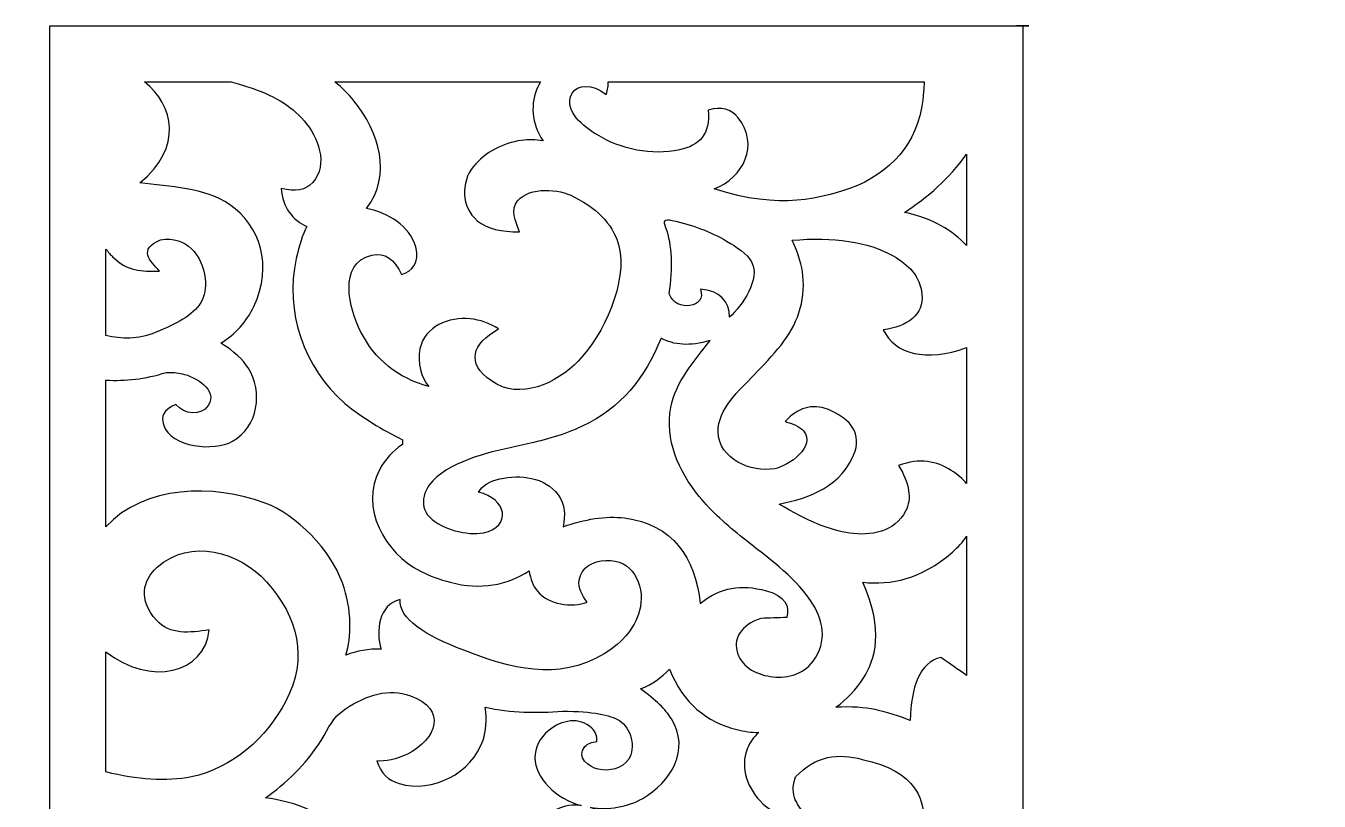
# Model space of a CAD drawing. Header units: centimetres. Extents: x -8.8 to 4.1, y -11 to 10.3.
# Drawn here: x -2.87 to 4.09, y 6.14 to 10.31 of the extents above; entities that cross this region are included whole.
import ezdxf

# ---------------------------------------------------------------- set-up
doc = ezdxf.new("R2010")
doc.units = ezdxf.units.CM
doc.header["$MEASUREMENT"] = 0
doc.layers.add('layer 1', color=7, linetype='Continuous')

msp = doc.modelspace()

# ---------------------------------------------------------------- linework, layer by layer
at = {"layer": 'layer 1', "color": 242, "lineweight": 9}
msp.add_open_spline([(-3.56397, -11.03599), (-3.56397, -11.03599), (-3.56397, 10.31201), (-3.56397, 10.31201), (-3.56397, 10.31201), (-3.85327, 10.31201), (-1.96908, 10.31201), (-8.80026, 10.31201), (-8.80026, 10.31201), (-8.80026, 10.31201), (-8.80026, -11.03599), (-8.80026, -11.03599), (-8.80026, -11.03599), (-6.76214, -11.03599), (-4.49373, -11.03599), (-3.56397, -11.03599)], degree=3, knots=[0, 0, 0, 0, 0.2, 0.2, 0.2, 0.2, 0.4, 0.4, 0.4, 0.4, 0.6, 0.6, 0.6, 0.6, 1, 1, 1, 1], dxfattribs=at)
at = {"layer": 'layer 1', "color": 177}
for points, knots in [([(2.49433, -11.03599), (2.49433, -11.03599), (2.49433, 10.31201), (2.49433, 10.31201), (2.49433, 10.31201), (2.20503, 10.31201), (4.08922, 10.31201), (-2.74196, 10.31201), (-2.74196, 10.31201), (-2.74196, 10.31201), (-2.74196, -11.03599), (-2.74196, -11.03599), (-2.74196, -11.03599), (-0.70384, -11.03599), (1.56457, -11.03599), (2.49433, -11.03599)], [0, 0, 0, 0, 0.2, 0.2, 0.2, 0.2, 0.4, 0.4, 0.4, 0.4, 0.6, 0.6, 0.6, 0.6, 1, 1, 1, 1]), ([(-2.43987, 7.61474), (-2.23372, 7.84077), (-1.86128, 7.84478), (-1.58796, 7.74406), (-1.58796, 7.74406), (-1.41068, 7.67873), (-1.23127, 7.49051), (-1.16693, 7.31249), (-1.16693, 7.31249), (-1.11448, 7.16737), (-1.11831, 7.01989), (-1.14884, 6.92417), (-1.14884, 6.92417), (-1.08888, 6.94555), (-1.02633, 6.95915), (-0.95805, 6.95559), (-0.95805, 6.95559), (-0.98985, 7.0519), (-0.97178, 7.19601), (-0.85704, 7.2227), (-0.85704, 7.2227), (-0.86499, 7.12133), (-0.72286, 7.02891), (-0.51427, 6.94969), (-0.51427, 6.94969), (-0.26074, 6.8534), (-0.01179, 6.77884), (0.24225, 6.9312), (0.24225, 6.9312), (0.34267, 6.99142), (0.41695, 7.07878), (0.43619, 7.18315), (0.43619, 7.18315), (0.45869, 7.3052), (0.39354, 7.44266), (0.25009, 7.43333), (0.25009, 7.43333), (0.18222, 7.42891), (0.11786, 7.40141), (0.10659, 7.32696), (0.10659, 7.32696), (0.10024, 7.28507), (0.12219, 7.24672), (0.15009, 7.20911), (0.15009, 7.20911), (0.06691, 7.17701), (-0.05824, 7.19595), (-0.11639, 7.26602), (-0.11639, 7.26602), (-0.14118, 7.29589), (-0.15492, 7.33376), (-0.16279, 7.37748), (-0.16279, 7.37748), (-0.28188, 7.30114), (-0.41987, 7.27202), (-0.58713, 7.31612), (-0.58713, 7.31612), (-0.64268, 7.33076), (-0.69697, 7.34997), (-0.74701, 7.37544), (-0.74701, 7.37544), (-0.93993, 7.47362), (-1.07645, 7.71656), (-0.96535, 7.92507), (-0.96535, 7.92507), (-0.93742, 7.97749), (-0.89541, 8.02221), (-0.84392, 8.05861), (-0.84392, 8.05861), (-0.84392, 8.06652), (-0.84392, 8.07444), (-0.84392, 8.08235), (-0.84392, 8.08235), (-0.95294, 8.13992), (-1.06032, 8.19978), (-1.15359, 8.27925), (-1.15359, 8.27925), (-1.37415, 8.46717), (-1.47955, 8.77526), (-1.41529, 9.05932), (-1.41529, 9.05932), (-1.39921, 9.13042), (-1.3828, 9.18773), (-1.35906, 9.23154), (-1.35906, 9.23154), (-1.4333, 9.26449), (-1.49037, 9.33471), (-1.49603, 9.43692), (-1.49603, 9.43692), (-1.42207, 9.4153), (-1.36334, 9.42755), (-1.32729, 9.46834), (-1.32729, 9.46834), (-1.23996, 9.56716), (-1.29976, 9.71556), (-1.37354, 9.80136), (-1.37354, 9.80136), (-1.4454, 9.88493), (-1.54706, 9.94297), (-1.67132, 9.98161), (-1.67132, 9.98161), (-1.70147, 9.99108), (-1.73278, 10.00132), (-1.76512, 10.00991), (-1.76512, 10.00991), (-1.76512, 10.00991), (-2.23301, 10.00991), (-2.23301, 10.00991), (-2.23301, 10.00991), (-2.07273, 9.88467), (-2.02538, 9.65683), (-2.25716, 9.46685), (-2.25716, 9.46685), (-2.10011, 9.44465), (-1.907, 9.44214), (-1.77434, 9.34987), (-1.77434, 9.34987), (-1.61037, 9.23582), (-1.53928, 9.02216), (-1.64379, 8.80126), (-1.64379, 8.80126), (-1.68311, 8.71813), (-1.74375, 8.65327), (-1.82151, 8.60309), (-1.82151, 8.60309), (-1.74921, 8.5597), (-1.7032, 8.51548), (-1.67474, 8.47071), (-1.67474, 8.47071), (-1.59288, 8.34196), (-1.62109, 8.15264), (-1.75944, 8.07499), (-1.75944, 8.07499), (-1.85627, 8.02064), (-2.08934, 8.03787), (-2.13048, 8.16553), (-2.13048, 8.16553), (-2.1438, 8.20686), (-2.13382, 8.24359), (-2.06326, 8.2732), (-2.06326, 8.2732), (-2.01992, 8.21844), (-1.92511, 8.21009), (-1.88964, 8.26724), (-1.88964, 8.26724), (-1.83489, 8.35541), (-1.96013, 8.4224), (-2.03024, 8.43862), (-2.03024, 8.43862), (-2.05579, 8.44453), (-2.08395, 8.44719), (-2.11517, 8.44601), (-2.11517, 8.44601), (-2.22929, 8.40974), (-2.33667, 8.39816), (-2.43987, 8.40493), (-2.43987, 8.40493), (-2.43987, 8.40493), (-2.43987, 7.61474), (-2.43987, 7.61474)], [0, 0, 0, 0, 0.0243902, 0.0243902, 0.0243902, 0.0243902, 0.0487805, 0.0487805, 0.0487805, 0.0487805, 0.0731707, 0.0731707, 0.0731707, 0.0731707, 0.097561, 0.097561, 0.097561, 0.097561, 0.1219512, 0.1219512, 0.1219512, 0.1219512, 0.1463415, 0.1463415, 0.1463415, 0.1463415, 0.1707317, 0.1707317, 0.1707317, 0.1707317, 0.195122, 0.195122, 0.195122, 0.195122, 0.2195122, 0.2195122, 0.2195122, 0.2195122, 0.2439024, 0.2439024, 0.2439024, 0.2439024, 0.2682927, 0.2682927, 0.2682927, 0.2682927, 0.2926829, 0.2926829, 0.2926829, 0.2926829, 0.3170732, 0.3170732, 0.3170732, 0.3170732, 0.3414634, 0.3414634, 0.3414634, 0.3414634, 0.3658537, 0.3658537, 0.3658537, 0.3658537, 0.3902439, 0.3902439, 0.3902439, 0.3902439, 0.4146341, 0.4146341, 0.4146341, 0.4146341, 0.4390244, 0.4390244, 0.4390244, 0.4390244, 0.4634146, 0.4634146, 0.4634146, 0.4634146, 0.4878049, 0.4878049, 0.4878049, 0.4878049, 0.5121951, 0.5121951, 0.5121951, 0.5121951, 0.5365854, 0.5365854, 0.5365854, 0.5365854, 0.5609756, 0.5609756, 0.5609756, 0.5609756, 0.5853659, 0.5853659, 0.5853659, 0.5853659, 0.6097561, 0.6097561, 0.6097561, 0.6097561, 0.6341463, 0.6341463, 0.6341463, 0.6341463, 0.6585366, 0.6585366, 0.6585366, 0.6585366, 0.6829268, 0.6829268, 0.6829268, 0.6829268, 0.7073171, 0.7073171, 0.7073171, 0.7073171, 0.7317073, 0.7317073, 0.7317073, 0.7317073, 0.7560976, 0.7560976, 0.7560976, 0.7560976, 0.7804878, 0.7804878, 0.7804878, 0.7804878, 0.804878, 0.804878, 0.804878, 0.804878, 0.8292683, 0.8292683, 0.8292683, 0.8292683, 0.8536585, 0.8536585, 0.8536585, 0.8536585, 0.8780488, 0.8780488, 0.8780488, 0.8780488, 0.902439, 0.902439, 0.902439, 0.902439, 0.9268293, 0.9268293, 0.9268293, 0.9268293, 0.9512195, 0.9512195, 0.9512195, 0.9512195, 1, 1, 1, 1]), ([(-1.03716, 9.32843), (-0.91679, 9.30408), (-0.80739, 9.2365), (-0.7728, 9.12134), (-0.7728, 9.12134), (-0.74808, 9.03902), (-0.79429, 8.98805), (-0.84865, 8.9726), (-0.84865, 8.9726), (-0.88533, 9.05391), (-0.93914, 9.09418), (-1.00847, 9.07742), (-1.00847, 9.07742), (-1.19631, 9.03203), (-1.12906, 8.78572), (-1.06943, 8.66667), (-1.06943, 8.66667), (-0.99244, 8.51298), (-0.86777, 8.4168), (-0.70282, 8.36919), (-0.70282, 8.36919), (-0.74275, 8.41758), (-0.765, 8.49898), (-0.75001, 8.57216), (-0.75001, 8.57216), (-0.7246, 8.69619), (-0.59304, 8.74517), (-0.47899, 8.73428), (-0.47899, 8.73428), (-0.42601, 8.72922), (-0.37533, 8.71038), (-0.32649, 8.68048), (-0.32649, 8.68048), (-0.47076, 8.59897), (-0.50368, 8.49696), (-0.36525, 8.39999), (-0.36525, 8.39999), (-0.21207, 8.29269), (-0.01394, 8.3879), (0.10203, 8.50688), (0.10203, 8.50688), (0.237, 8.64534), (0.37063, 8.93515), (0.32081, 9.12759), (0.32081, 9.12759), (0.29522, 9.22648), (0.22336, 9.31723), (0.07905, 9.39193), (0.07905, 9.39193), (-0.00302, 9.43442), (-0.15624, 9.4478), (-0.22423, 9.37038), (-0.22423, 9.37038), (-0.26516, 9.32378), (-0.23664, 9.2628), (-0.21422, 9.20309), (-0.21422, 9.20309), (-0.3104, 9.20159), (-0.38887, 9.21868), (-0.44142, 9.263), (-0.44142, 9.263), (-0.52821, 9.33621), (-0.53121, 9.46824), (-0.46203, 9.5544), (-0.46203, 9.5544), (-0.39996, 9.6317), (-0.30153, 9.681), (-0.20439, 9.69512), (-0.20439, 9.69512), (-0.16548, 9.70078), (-0.12656, 9.70043), (-0.08765, 9.69303), (-0.08765, 9.69303), (-0.15213, 9.78437), (-0.15567, 9.89784), (-0.11542, 9.98451), (-0.11542, 9.98451), (-0.11135, 9.99327), (-0.10683, 10.00175), (-0.10189, 10.00991), (-0.10189, 10.00991), (-0.10189, 10.00991), (-1.20743, 10.00991), (-1.20743, 10.00991), (-1.20743, 10.00991), (-1.16922, 9.97992), (-1.13541, 9.94613), (-1.10553, 9.90893), (-1.10553, 9.90893), (-0.96828, 9.73802), (-0.89945, 9.51079), (-1.03716, 9.32843)], [0, 0, 0, 0, 0.0416667, 0.0416667, 0.0416667, 0.0416667, 0.0833333, 0.0833333, 0.0833333, 0.0833333, 0.125, 0.125, 0.125, 0.125, 0.1666667, 0.1666667, 0.1666667, 0.1666667, 0.2083333, 0.2083333, 0.2083333, 0.2083333, 0.25, 0.25, 0.25, 0.25, 0.2916667, 0.2916667, 0.2916667, 0.2916667, 0.3333333, 0.3333333, 0.3333333, 0.3333333, 0.375, 0.375, 0.375, 0.375, 0.4166667, 0.4166667, 0.4166667, 0.4166667, 0.4583333, 0.4583333, 0.4583333, 0.4583333, 0.5, 0.5, 0.5, 0.5, 0.5416667, 0.5416667, 0.5416667, 0.5416667, 0.5833333, 0.5833333, 0.5833333, 0.5833333, 0.625, 0.625, 0.625, 0.625, 0.6666667, 0.6666667, 0.6666667, 0.6666667, 0.7083333, 0.7083333, 0.7083333, 0.7083333, 0.75, 0.75, 0.75, 0.75, 0.7916667, 0.7916667, 0.7916667, 0.7916667, 0.8333333, 0.8333333, 0.8333333, 0.8333333, 0.875, 0.875, 0.875, 0.875, 0.9166667, 0.9166667, 0.9166667, 0.9166667, 1, 1, 1, 1]), ([(0.26255, 10.00991), (0.26476, 9.99064), (0.26172, 9.96845), (0.25193, 9.9431), (0.25193, 9.9431), (0.17731, 10.00237), (0.09614, 9.99782), (0.06775, 9.94651), (0.06775, 9.94651), (0.01759, 9.85586), (0.13542, 9.7664), (0.20138, 9.72626), (0.20138, 9.72626), (0.33214, 9.64668), (0.49636, 9.61227), (0.64701, 9.64436), (0.64701, 9.64436), (0.75269, 9.66687), (0.8146, 9.72867), (0.80167, 9.85764), (0.80167, 9.85764), (0.87162, 9.88221), (0.926, 9.8604), (0.96169, 9.81674), (0.96169, 9.81674), (1.07974, 9.67231), (0.99046, 9.49401), (0.8334, 9.43451), (0.8334, 9.43451), (1.19261, 9.31822), (1.4034, 9.38003), (1.60561, 9.45214), (1.60561, 9.45214), (1.81493, 9.54942), (1.94512, 9.70862), (1.95969, 9.95831), (1.95969, 9.95831), (1.96175, 9.97582), (1.9631, 9.99303), (1.96361, 10.00991), (1.96361, 10.00991), (1.96361, 10.00991), (0.26255, 10.00991), (0.26255, 10.00991)], [0, 0, 0, 0, 0.0833333, 0.0833333, 0.0833333, 0.0833333, 0.1666667, 0.1666667, 0.1666667, 0.1666667, 0.25, 0.25, 0.25, 0.25, 0.3333333, 0.3333333, 0.3333333, 0.3333333, 0.4166667, 0.4166667, 0.4166667, 0.4166667, 0.5, 0.5, 0.5, 0.5, 0.5833333, 0.5833333, 0.5833333, 0.5833333, 0.6666667, 0.6666667, 0.6666667, 0.6666667, 0.75, 0.75, 0.75, 0.75, 0.8333333, 0.8333333, 0.8333333, 0.8333333, 1, 1, 1, 1]), ([(2.19223, 9.62132), (2.09685, 9.48728), (1.98237, 9.38823), (1.8579, 9.30749), (1.8579, 9.30749), (2.01647, 9.27421), (2.11562, 9.20792), (2.19223, 9.12911), (2.19223, 9.12911), (2.19223, 9.12911), (2.19223, 9.62132), (2.19223, 9.62132)], [0, 0, 0, 0, 0.25, 0.25, 0.25, 0.25, 0.5, 0.5, 0.5, 0.5, 1, 1, 1, 1]), ([(0.75947, 8.89444), (0.86352, 8.88728), (0.9153, 8.82476), (0.91665, 8.74363), (0.91665, 8.74363), (0.98326, 8.80371), (1.08444, 8.95048), (1.03468, 9.04101), (1.03468, 9.04101), (1.00917, 9.08744), (0.95409, 9.12103), (0.90055, 9.15289), (0.90055, 9.15289), (0.81173, 9.20575), (0.71333, 9.24153), (0.60788, 9.26454), (0.60788, 9.26454), (0.56414, 9.27409), (0.55918, 9.26221), (0.57383, 9.22378), (0.57383, 9.22378), (0.60878, 9.13209), (0.61156, 9.01091), (0.59167, 8.86895), (0.59167, 8.86895), (0.62572, 8.76714), (0.79761, 8.79308), (0.75947, 8.89444)], [0, 0, 0, 0, 0.125, 0.125, 0.125, 0.125, 0.25, 0.25, 0.25, 0.25, 0.375, 0.375, 0.375, 0.375, 0.5, 0.5, 0.5, 0.5, 0.625, 0.625, 0.625, 0.625, 0.75, 0.75, 0.75, 0.75, 1, 1, 1, 1]), ([(-2.43987, 8.644), (-2.35593, 8.62467), (-2.26739, 8.62232), (-2.17463, 8.6606), (-2.17463, 8.6606), (-2.11387, 8.68567), (-2.06476, 8.70864), (-2.02594, 8.73203), (-2.02594, 8.73203), (-1.94132, 8.78301), (-1.89343, 8.84755), (-1.90631, 8.95136), (-1.90631, 8.95136), (-1.92211, 9.07866), (-2.0058, 9.18329), (-2.14636, 9.15962), (-2.14636, 9.15962), (-2.26771, 9.10836), (-2.20411, 9.0494), (-2.1514, 8.9909), (-2.1514, 8.9909), (-2.25399, 8.9909), (-2.32073, 8.98952), (-2.40204, 9.06696), (-2.40204, 9.06696), (-2.41482, 9.07914), (-2.42744, 9.09339), (-2.43987, 9.11028), (-2.43987, 9.11028), (-2.43987, 9.11028), (-2.43987, 8.644), (-2.43987, 8.644)], [0, 0, 0, 0, 0.1111111, 0.1111111, 0.1111111, 0.1111111, 0.2222222, 0.2222222, 0.2222222, 0.2222222, 0.3333333, 0.3333333, 0.3333333, 0.3333333, 0.4444444, 0.4444444, 0.4444444, 0.4444444, 0.5555556, 0.5555556, 0.5555556, 0.5555556, 0.6666667, 0.6666667, 0.6666667, 0.6666667, 0.7777778, 0.7777778, 0.7777778, 0.7777778, 1, 1, 1, 1]), ([(2.19223, 8.57969), (1.97277, 8.50024), (1.80664, 8.54449), (1.74359, 8.67494), (1.74359, 8.67494), (1.87314, 8.6921), (1.96222, 8.75637), (1.95127, 8.86623), (1.95127, 8.86623), (1.94129, 8.96627), (1.88007, 9.02524), (1.79668, 9.07307), (1.79668, 9.07307), (1.66293, 9.14978), (1.47444, 9.1773), (1.2531, 9.1574), (1.2531, 9.1574), (1.28851, 9.08225), (1.30539, 9.02033), (1.31102, 8.96644), (1.31102, 8.96644), (1.32543, 8.82853), (1.27843, 8.69792), (1.1936, 8.59338), (1.1936, 8.59338), (1.14717, 8.53615), (1.09734, 8.48363), (1.04846, 8.43257), (1.04846, 8.43257), (0.9701, 8.35073), (0.85206, 8.24789), (0.85463, 8.12518), (0.85463, 8.12518), (0.85767, 7.97999), (1.03198, 7.90453), (1.15968, 7.92756), (1.15968, 7.92756), (1.23217, 7.94063), (1.3871, 8.04863), (1.31379, 8.13131), (1.31379, 8.13131), (1.29208, 8.15579), (1.25565, 8.16957), (1.21612, 8.1811), (1.21612, 8.1811), (1.2802, 8.25381), (1.35939, 8.28169), (1.44823, 8.24569), (1.44823, 8.24569), (1.54633, 8.20594), (1.6282, 8.13165), (1.59143, 8.02225), (1.59143, 8.02225), (1.5276, 7.83235), (1.33972, 7.76616), (1.18284, 7.73732), (1.18284, 7.73732), (1.33559, 7.64377), (1.4592, 7.59554), (1.56146, 7.58053), (1.56146, 7.58053), (1.67546, 7.5638), (1.80495, 7.58655), (1.86367, 7.69904), (1.86367, 7.69904), (1.89801, 7.76483), (1.88556, 7.84662), (1.82631, 7.94442), (1.82631, 7.94442), (1.94053, 7.9879), (2.03022, 7.9676), (2.10885, 7.91853), (2.10885, 7.91853), (2.14378, 7.89673), (2.17138, 7.87273), (2.19223, 7.84724), (2.19223, 7.84724), (2.19223, 7.84724), (2.19223, 8.57969), (2.19223, 8.57969)], [0, 0, 0, 0, 0.047619, 0.047619, 0.047619, 0.047619, 0.0952381, 0.0952381, 0.0952381, 0.0952381, 0.1428571, 0.1428571, 0.1428571, 0.1428571, 0.1904762, 0.1904762, 0.1904762, 0.1904762, 0.2380952, 0.2380952, 0.2380952, 0.2380952, 0.2857143, 0.2857143, 0.2857143, 0.2857143, 0.3333333, 0.3333333, 0.3333333, 0.3333333, 0.3809524, 0.3809524, 0.3809524, 0.3809524, 0.4285714, 0.4285714, 0.4285714, 0.4285714, 0.4761905, 0.4761905, 0.4761905, 0.4761905, 0.5238095, 0.5238095, 0.5238095, 0.5238095, 0.5714286, 0.5714286, 0.5714286, 0.5714286, 0.6190476, 0.6190476, 0.6190476, 0.6190476, 0.6666667, 0.6666667, 0.6666667, 0.6666667, 0.7142857, 0.7142857, 0.7142857, 0.7142857, 0.7619048, 0.7619048, 0.7619048, 0.7619048, 0.8095238, 0.8095238, 0.8095238, 0.8095238, 0.8571429, 0.8571429, 0.8571429, 0.8571429, 0.9047619, 0.9047619, 0.9047619, 0.9047619, 1, 1, 1, 1]), ([(0.54768, 8.63075), (0.61625, 8.59297), (0.70161, 8.5843), (0.81153, 8.61818), (0.81153, 8.61818), (0.72737, 8.51041), (0.62598, 8.3949), (0.60006, 8.25642), (0.60006, 8.25642), (0.56837, 8.08722), (0.63912, 7.9157), (0.75321, 7.77747), (0.75321, 7.77747), (0.8214, 7.69485), (0.90336, 7.62288), (0.98909, 7.55382), (0.98909, 7.55382), (1.11689, 7.45088), (1.25829, 7.35537), (1.3521, 7.2181), (1.3521, 7.2181), (1.42281, 7.11463), (1.44403, 6.99715), (1.36687, 6.89196), (1.36687, 6.89196), (1.30833, 6.81216), (1.21389, 6.79678), (1.1351, 6.80872), (1.1351, 6.80872), (1.05503, 6.82084), (0.97415, 6.86404), (0.95528, 6.94992), (0.95528, 6.94992), (0.94113, 7.01428), (0.97488, 7.08403), (1.08461, 7.12147), (1.08461, 7.12147), (1.13103, 7.12316), (1.17745, 7.12485), (1.22386, 7.12654), (1.22386, 7.12654), (1.24245, 7.18752), (1.21392, 7.24325), (1.11465, 7.26993), (1.11465, 7.26993), (0.97445, 7.3076), (0.87158, 7.2894), (0.75801, 7.20249), (0.75801, 7.20249), (0.73265, 7.44673), (0.60896, 7.63134), (0.35158, 7.66217), (0.35158, 7.66217), (0.24831, 7.67454), (0.13726, 7.65577), (0.02076, 7.61522), (0.02076, 7.61522), (0.03138, 7.67592), (0.03328, 7.73517), (-0.00617, 7.78752), (-0.00617, 7.78752), (-0.0787, 7.88377), (-0.20943, 7.8967), (-0.31967, 7.87299), (-0.31967, 7.87299), (-0.37497, 7.86109), (-0.4123, 7.83651), (-0.4352, 7.80175), (-0.4352, 7.80175), (-0.28378, 7.76721), (-0.25248, 7.61447), (-0.40849, 7.58283), (-0.40849, 7.58283), (-0.49644, 7.565), (-0.63378, 7.60166), (-0.69719, 7.66578), (-0.69719, 7.66578), (-0.76392, 7.73326), (-0.72364, 7.83106), (-0.65831, 7.88415), (-0.65831, 7.88415), (-0.52715, 7.99075), (-0.33305, 8.02541), (-0.17183, 8.06114), (-0.17183, 8.06114), (-0.07822, 8.08189), (0.02239, 8.10835), (0.12303, 8.15595), (0.12303, 8.15595), (0.33179, 8.25469), (0.46191, 8.41445), (0.54768, 8.63075)], [0, 0, 0, 0, 0.0416667, 0.0416667, 0.0416667, 0.0416667, 0.0833333, 0.0833333, 0.0833333, 0.0833333, 0.125, 0.125, 0.125, 0.125, 0.1666667, 0.1666667, 0.1666667, 0.1666667, 0.2083333, 0.2083333, 0.2083333, 0.2083333, 0.25, 0.25, 0.25, 0.25, 0.2916667, 0.2916667, 0.2916667, 0.2916667, 0.3333333, 0.3333333, 0.3333333, 0.3333333, 0.375, 0.375, 0.375, 0.375, 0.4166667, 0.4166667, 0.4166667, 0.4166667, 0.4583333, 0.4583333, 0.4583333, 0.4583333, 0.5, 0.5, 0.5, 0.5, 0.5416667, 0.5416667, 0.5416667, 0.5416667, 0.5833333, 0.5833333, 0.5833333, 0.5833333, 0.625, 0.625, 0.625, 0.625, 0.6666667, 0.6666667, 0.6666667, 0.6666667, 0.7083333, 0.7083333, 0.7083333, 0.7083333, 0.75, 0.75, 0.75, 0.75, 0.7916667, 0.7916667, 0.7916667, 0.7916667, 0.8333333, 0.8333333, 0.8333333, 0.8333333, 0.875, 0.875, 0.875, 0.875, 0.9166667, 0.9166667, 0.9166667, 0.9166667, 1, 1, 1, 1]), ([(-2.43987, 6.29475), (-2.27052, 6.25216), (-2.11618, 6.24107), (-1.98025, 6.26836), (-1.98025, 6.26836), (-1.761, 6.31237), (-1.57371, 6.4806), (-1.4719, 6.67577), (-1.4719, 6.67577), (-1.35145, 6.90667), (-1.40366, 7.12862), (-1.57665, 7.31912), (-1.57665, 7.31912), (-1.72281, 7.48008), (-1.98412, 7.55738), (-2.16386, 7.39719), (-2.16386, 7.39719), (-2.2429, 7.32674), (-2.26683, 7.22107), (-2.16798, 7.11157), (-2.16798, 7.11157), (-2.09535, 7.03111), (-1.99061, 7.04337), (-1.88452, 7.05957), (-1.88452, 7.05957), (-1.90649, 6.8256), (-2.20069, 6.7528), (-2.43987, 6.94192), (-2.43987, 6.94192), (-2.43987, 6.94192), (-2.43987, 6.29475), (-2.43987, 6.29475)], [0, 0, 0, 0, 0.1111111, 0.1111111, 0.1111111, 0.1111111, 0.2222222, 0.2222222, 0.2222222, 0.2222222, 0.3333333, 0.3333333, 0.3333333, 0.3333333, 0.4444444, 0.4444444, 0.4444444, 0.4444444, 0.5555556, 0.5555556, 0.5555556, 0.5555556, 0.6666667, 0.6666667, 0.6666667, 0.6666667, 0.7777778, 0.7777778, 0.7777778, 0.7777778, 1, 1, 1, 1]), ([(2.19223, 7.56346), (2.17217, 7.53392), (2.1465, 7.50536), (2.11584, 7.47864), (2.11584, 7.47864), (1.94286, 7.32788), (1.78588, 7.30187), (1.63401, 7.31574), (1.63401, 7.31574), (1.74931, 7.0549), (1.70095, 6.89969), (1.63557, 6.79732), (1.63557, 6.79732), (1.59816, 6.73875), (1.54768, 6.68659), (1.48907, 6.64317), (1.48907, 6.64317), (1.56896, 6.6473), (1.6438, 6.64226), (1.69997, 6.63018), (1.69997, 6.63018), (1.7661, 6.61595), (1.82978, 6.59544), (1.8878, 6.5725), (1.8878, 6.5725), (1.89484, 6.75205), (1.93628, 6.88395), (2.05342, 6.91105), (2.05342, 6.91105), (2.09969, 6.87866), (2.14596, 6.84627), (2.19223, 6.81388), (2.19223, 6.81388), (2.19223, 6.81388), (2.19223, 7.56346), (2.19223, 7.56346)], [0, 0, 0, 0, 0.1, 0.1, 0.1, 0.1, 0.2, 0.2, 0.2, 0.2, 0.3, 0.3, 0.3, 0.3, 0.4, 0.4, 0.4, 0.4, 0.5, 0.5, 0.5, 0.5, 0.6, 0.6, 0.6, 0.6, 0.7, 0.7, 0.7, 0.7, 0.8, 0.8, 0.8, 0.8, 1, 1, 1, 1]), ([(0.16762, 6.10303), (0.23666, 6.08124), (0.28661, 6.0312), (0.25193, 5.94131), (0.25193, 5.94131), (0.17731, 6.00059), (0.09614, 5.99604), (0.06775, 5.94473), (0.06775, 5.94473), (0.01759, 5.85408), (0.13542, 5.76462), (0.20138, 5.72448), (0.20138, 5.72448), (0.33214, 5.6449), (0.49636, 5.61049), (0.64701, 5.64258), (0.64701, 5.64258), (0.75269, 5.66509), (0.8146, 5.72689), (0.80167, 5.85586), (0.80167, 5.85586), (0.87162, 5.88043), (0.926, 5.85862), (0.96169, 5.81496), (0.96169, 5.81496), (1.07974, 5.67053), (0.99046, 5.49223), (0.8334, 5.43273), (0.8334, 5.43273), (1.19261, 5.31644), (1.4034, 5.37824), (1.60561, 5.45036), (1.60561, 5.45036), (1.81493, 5.54764), (1.94512, 5.70683), (1.95969, 5.95653), (1.95969, 5.95653), (1.98194, 6.14528), (1.92092, 6.30027), (1.6297, 6.36194), (1.6297, 6.36194), (1.50287, 6.39721), (1.38133, 6.38484), (1.27143, 6.26766), (1.27143, 6.26766), (1.23462, 6.16547), (1.28506, 6.11314), (1.33036, 6.05788), (1.33036, 6.05788), (1.23853, 6.04333), (1.15884, 6.06201), (1.09488, 6.12374), (1.09488, 6.12374), (1.01584, 6.20003), (0.96909, 6.3151), (1.01268, 6.42187), (1.01268, 6.42187), (1.0258, 6.45399), (1.04662, 6.48211), (1.07313, 6.50659), (1.07313, 6.50659), (1.03318, 6.50756), (0.99379, 6.51277), (0.95584, 6.52262), (0.95584, 6.52262), (0.79374, 6.56471), (0.66575, 6.66189), (0.59313, 6.84852), (0.59313, 6.84852), (0.55091, 6.80307), (0.49945, 6.76685), (0.43685, 6.74179), (0.43685, 6.74179), (0.51968, 6.68357), (0.5718, 6.6303), (0.60307, 6.5804), (0.60307, 6.5804), (0.70693, 6.41466), (0.601, 6.23978), (0.44887, 6.15242), (0.44887, 6.15242), (0.36565, 6.10464), (0.26391, 6.08824), (0.16762, 6.10303)], [0, 0, 0, 0, 0.0454545, 0.0454545, 0.0454545, 0.0454545, 0.0909091, 0.0909091, 0.0909091, 0.0909091, 0.1363636, 0.1363636, 0.1363636, 0.1363636, 0.1818182, 0.1818182, 0.1818182, 0.1818182, 0.2272727, 0.2272727, 0.2272727, 0.2272727, 0.2727273, 0.2727273, 0.2727273, 0.2727273, 0.3181818, 0.3181818, 0.3181818, 0.3181818, 0.3636364, 0.3636364, 0.3636364, 0.3636364, 0.4090909, 0.4090909, 0.4090909, 0.4090909, 0.4545455, 0.4545455, 0.4545455, 0.4545455, 0.5, 0.5, 0.5, 0.5, 0.5454545, 0.5454545, 0.5454545, 0.5454545, 0.5909091, 0.5909091, 0.5909091, 0.5909091, 0.6363636, 0.6363636, 0.6363636, 0.6363636, 0.6818182, 0.6818182, 0.6818182, 0.6818182, 0.7272727, 0.7272727, 0.7272727, 0.7272727, 0.7727273, 0.7727273, 0.7727273, 0.7727273, 0.8181818, 0.8181818, 0.8181818, 0.8181818, 0.8636364, 0.8636364, 0.8636364, 0.8636364, 0.9090909, 0.9090909, 0.9090909, 0.9090909, 1, 1, 1, 1]), ([(-1.03716, 5.32665), (-0.91679, 5.3023), (-0.80739, 5.23472), (-0.7728, 5.11956), (-0.7728, 5.11956), (-0.74808, 5.03723), (-0.79429, 4.98626), (-0.84865, 4.97081), (-0.84865, 4.97081), (-0.88533, 5.05213), (-0.93914, 5.0924), (-1.00847, 5.07564), (-1.00847, 5.07564), (-1.19631, 5.03025), (-1.12906, 4.78394), (-1.06943, 4.66489), (-1.06943, 4.66489), (-0.99244, 4.5112), (-0.86777, 4.41502), (-0.70282, 4.36741), (-0.70282, 4.36741), (-0.74275, 4.41579), (-0.765, 4.4972), (-0.75001, 4.57038), (-0.75001, 4.57038), (-0.7246, 4.69441), (-0.59304, 4.74338), (-0.47899, 4.7325), (-0.47899, 4.7325), (-0.42601, 4.72744), (-0.37533, 4.7086), (-0.32649, 4.6787), (-0.32649, 4.6787), (-0.47076, 4.59719), (-0.50368, 4.49518), (-0.36525, 4.39821), (-0.36525, 4.39821), (-0.21207, 4.2909), (-0.01394, 4.38611), (0.10203, 4.50509), (0.10203, 4.50509), (0.237, 4.64355), (0.37063, 4.93337), (0.32081, 5.12581), (0.32081, 5.12581), (0.29522, 5.2247), (0.22336, 5.31545), (0.07905, 5.39015), (0.07905, 5.39015), (-0.00302, 5.43264), (-0.15624, 5.44602), (-0.22423, 5.3686), (-0.22423, 5.3686), (-0.26516, 5.32199), (-0.23664, 5.26102), (-0.21422, 5.20131), (-0.21422, 5.20131), (-0.3104, 5.19981), (-0.38887, 5.2169), (-0.44142, 5.26122), (-0.44142, 5.26122), (-0.52821, 5.33443), (-0.53121, 5.46646), (-0.46203, 5.55261), (-0.46203, 5.55261), (-0.39996, 5.62992), (-0.30153, 5.67922), (-0.20439, 5.69334), (-0.20439, 5.69334), (-0.16548, 5.699), (-0.12656, 5.69865), (-0.08765, 5.69125), (-0.08765, 5.69125), (-0.15213, 5.78259), (-0.15567, 5.89606), (-0.11542, 5.98273), (-0.11542, 5.98273), (-0.07671, 6.06609), (0.00249, 6.12466), (0.10691, 6.11492), (0.10691, 6.11492), (0.11038, 6.1146), (0.11385, 6.11421), (0.11731, 6.11378), (0.11731, 6.11378), (0.05085, 6.1321), (-0.01073, 6.16612), (-0.05885, 6.2158), (-0.05885, 6.2158), (-0.15008, 6.30999), (-0.16113, 6.43249), (-0.05494, 6.51957), (-0.05494, 6.51957), (0.01077, 6.57346), (0.10831, 6.59426), (0.17534, 6.53066), (0.17534, 6.53066), (0.19528, 6.51174), (0.20418, 6.48782), (0.20205, 6.45888), (0.20205, 6.45888), (0.1762, 6.45506), (0.15211, 6.44747), (0.1381, 6.43083), (0.1381, 6.43083), (0.08894, 6.37247), (0.15698, 6.3214), (0.2097, 6.30936), (0.2097, 6.30936), (0.27087, 6.29539), (0.33902, 6.31344), (0.37192, 6.36118), (0.37192, 6.36118), (0.41475, 6.42334), (0.38596, 6.5331), (0.32313, 6.5712), (0.32313, 6.5712), (0.27269, 6.60179), (0.18216, 6.62155), (0.01804, 6.62142), (0.01804, 6.62142), (-0.12099, 6.61102), (-0.26003, 6.61316), (-0.39905, 6.64289), (-0.39905, 6.64289), (-0.38859, 6.57293), (-0.39411, 6.5154), (-0.41048, 6.46631), (-0.41048, 6.46631), (-0.47004, 6.28777), (-0.681, 6.1794), (-0.86219, 6.23185), (-0.86219, 6.23185), (-0.91763, 6.24791), (-0.96004, 6.28583), (-0.98194, 6.35491), (-0.98194, 6.35491), (-0.93981, 6.34851), (-0.87562, 6.36134), (-0.81779, 6.39076), (-0.81779, 6.39076), (-0.65677, 6.47268), (-0.60227, 6.63222), (-0.8016, 6.70403), (-0.8016, 6.70403), (-0.91806, 6.74599), (-1.03452, 6.71195), (-1.15097, 6.63393), (-1.15097, 6.63393), (-1.22595, 6.58369), (-1.23456, 6.53869), (-1.28212, 6.46406), (-1.28212, 6.46406), (-1.36856, 6.32845), (-1.47151, 6.23297), (-1.58177, 6.15522), (-1.58177, 6.15522), (-1.36193, 6.12536), (-1.20979, 6.03696), (-1.10553, 5.90715), (-1.10553, 5.90715), (-0.96828, 5.73624), (-0.89945, 5.50901), (-1.03716, 5.32665)], [0, 0, 0, 0, 0.0238095, 0.0238095, 0.0238095, 0.0238095, 0.047619, 0.047619, 0.047619, 0.047619, 0.0714286, 0.0714286, 0.0714286, 0.0714286, 0.0952381, 0.0952381, 0.0952381, 0.0952381, 0.1190476, 0.1190476, 0.1190476, 0.1190476, 0.1428571, 0.1428571, 0.1428571, 0.1428571, 0.1666667, 0.1666667, 0.1666667, 0.1666667, 0.1904762, 0.1904762, 0.1904762, 0.1904762, 0.2142857, 0.2142857, 0.2142857, 0.2142857, 0.2380952, 0.2380952, 0.2380952, 0.2380952, 0.2619048, 0.2619048, 0.2619048, 0.2619048, 0.2857143, 0.2857143, 0.2857143, 0.2857143, 0.3095238, 0.3095238, 0.3095238, 0.3095238, 0.3333333, 0.3333333, 0.3333333, 0.3333333, 0.3571429, 0.3571429, 0.3571429, 0.3571429, 0.3809524, 0.3809524, 0.3809524, 0.3809524, 0.4047619, 0.4047619, 0.4047619, 0.4047619, 0.4285714, 0.4285714, 0.4285714, 0.4285714, 0.452381, 0.452381, 0.452381, 0.452381, 0.4761905, 0.4761905, 0.4761905, 0.4761905, 0.5, 0.5, 0.5, 0.5, 0.5238095, 0.5238095, 0.5238095, 0.5238095, 0.547619, 0.547619, 0.547619, 0.547619, 0.5714286, 0.5714286, 0.5714286, 0.5714286, 0.5952381, 0.5952381, 0.5952381, 0.5952381, 0.6190476, 0.6190476, 0.6190476, 0.6190476, 0.6428571, 0.6428571, 0.6428571, 0.6428571, 0.6666667, 0.6666667, 0.6666667, 0.6666667, 0.6904762, 0.6904762, 0.6904762, 0.6904762, 0.7142857, 0.7142857, 0.7142857, 0.7142857, 0.7380952, 0.7380952, 0.7380952, 0.7380952, 0.7619048, 0.7619048, 0.7619048, 0.7619048, 0.7857143, 0.7857143, 0.7857143, 0.7857143, 0.8095238, 0.8095238, 0.8095238, 0.8095238, 0.8333333, 0.8333333, 0.8333333, 0.8333333, 0.8571429, 0.8571429, 0.8571429, 0.8571429, 0.8809524, 0.8809524, 0.8809524, 0.8809524, 0.9047619, 0.9047619, 0.9047619, 0.9047619, 0.9285714, 0.9285714, 0.9285714, 0.9285714, 0.952381, 0.952381, 0.952381, 0.952381, 1, 1, 1, 1])]:
    msp.add_open_spline(points, degree=3, knots=knots, dxfattribs=at)

doc.saveas('drawing.dxf')
